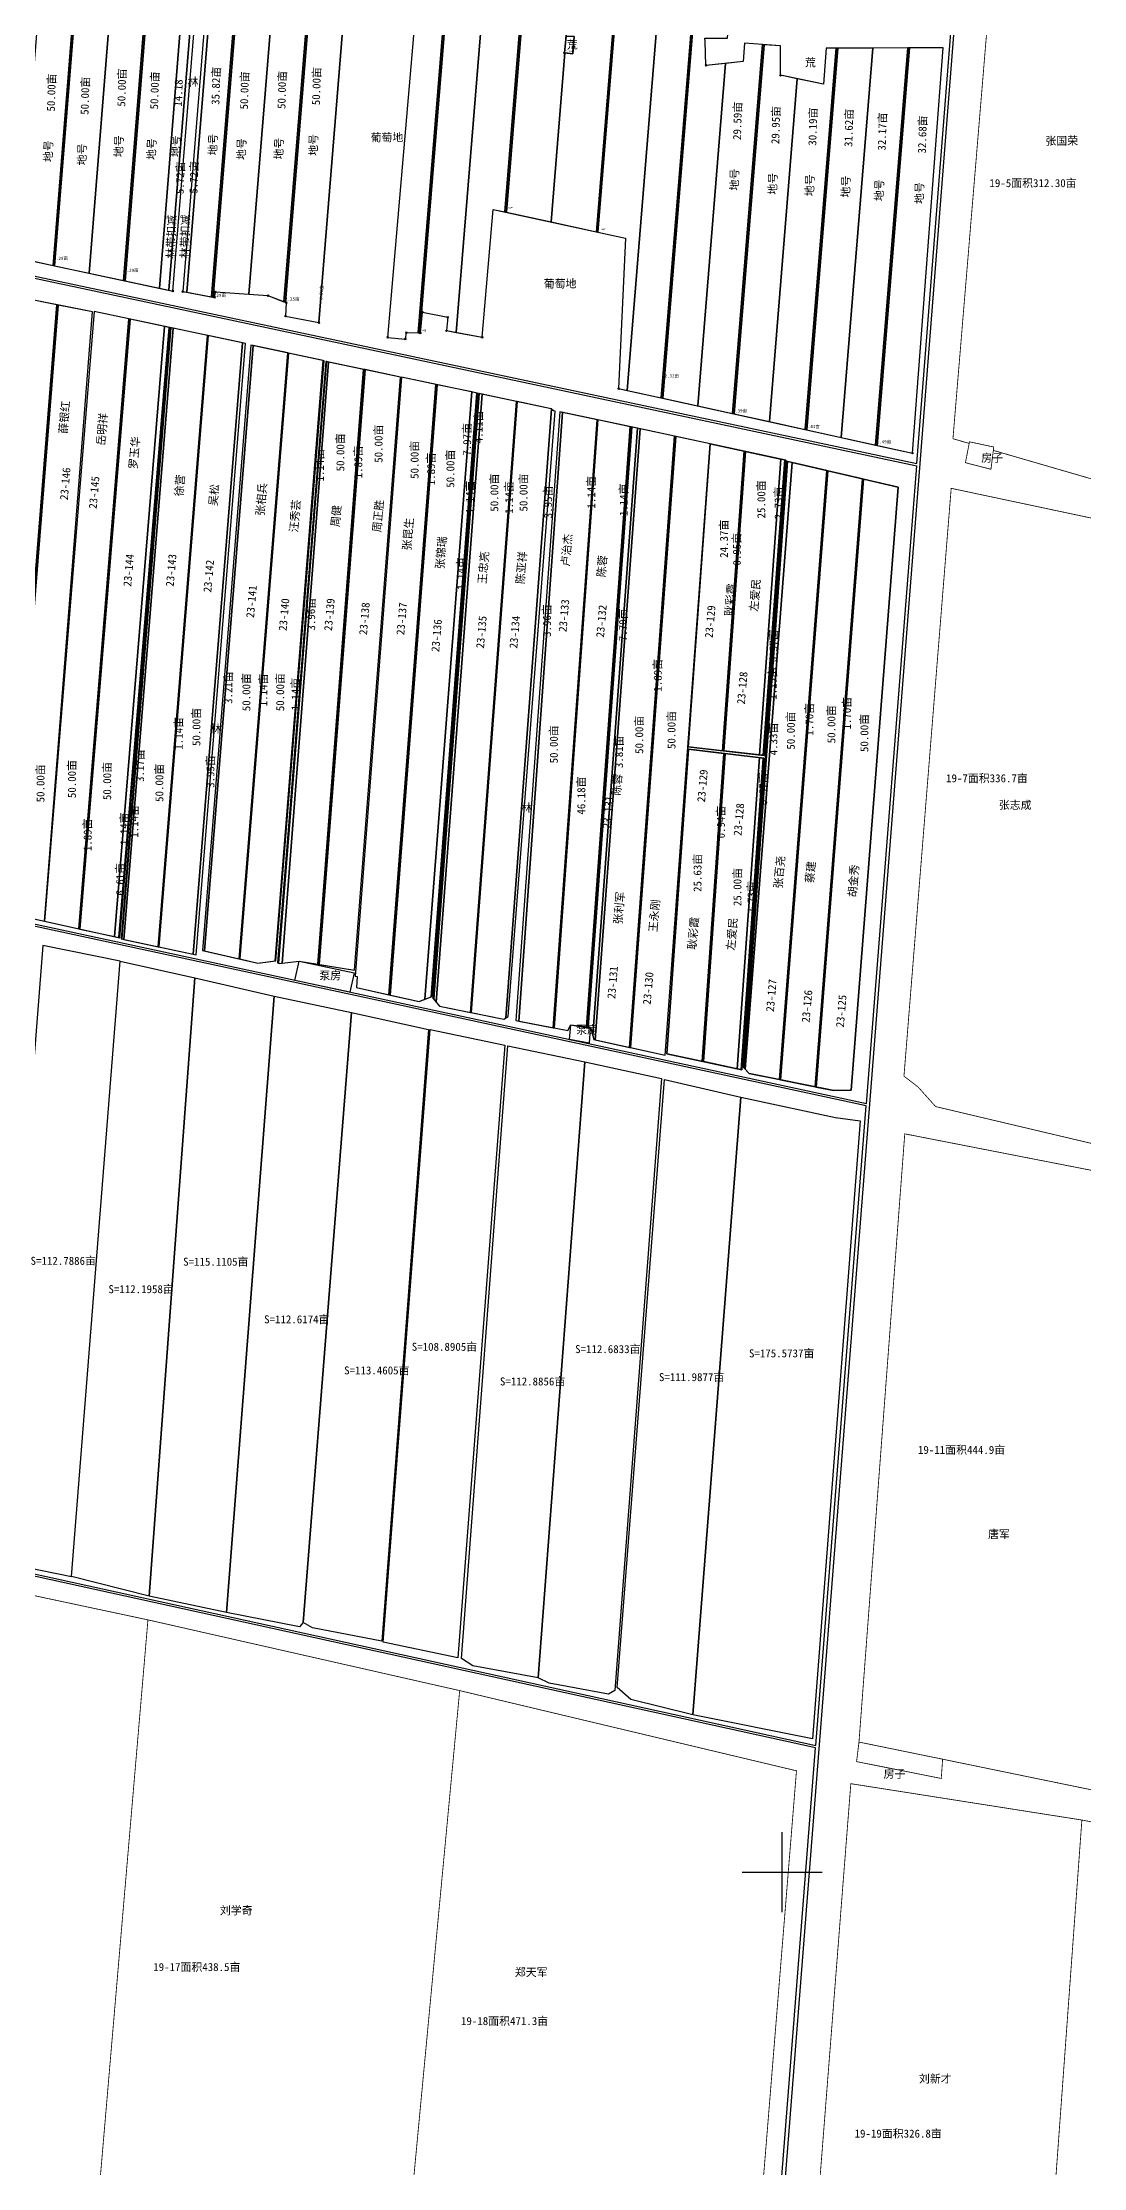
# Model space of a CAD drawing. Extents: x 550491 to 556810, y 4985999 to 4992627.
# Drawn here: x 553076 to 554376, y 4988451 to 4991106 of the extents above; entities that cross this region are included whole.
import ezdxf
from ezdxf.enums import TextEntityAlignment as Align

# ---------------------------------------------------------------- set-up
doc = ezdxf.new("R2010")
doc.units = 0
doc.header["$LTSCALE"] = 10
doc.header["$PDMODE"] = 35
doc.header["$PDSIZE"] = 1
doc.layers.get('0').update_dxf_attribs({"linetype": 'CONTINUOUS'})
for name, color, linetype in [('2021新职工', 4, 'CONTINUOUS'), ('2022年', 5, 'CONTINUOUS'), ('3经营地地块', 3, 'CONTINUOUS'), ('4-5', 1, 'CONTINUOUS'), ('TK', 7, 'CONTINUOUS'), ('ZDH', 1, 'CONTINUOUS'), ('出水桩', 7, 'CONTINUOUS'), ('地号', 1, 'CONTINUOUS'), ('地块名称', 7, 'CONTINUOUS'), ('地块面积', 1, 'CONTINUOUS'), ('地物扣减', 2, 'CONTINUOUS'), ('大户地', 2, 'CONTINUOUS'), ('大户地注记', 1, 'CONTINUOUS'), ('扣减', 7, 'CONTINUOUS'), ('承包户', 1, 'CONTINUOUS'), ('注记', 1, 'CONTINUOUS'), ('测地框', 3, 'CONTINUOUS'), ('经营地', 5, 'CONTINUOUS'), ('经营地面积', 5, 'CONTINUOUS'), ('路林渠', 3, 'CONTINUOUS'), ('身份地', 1, 'CONTINUOUS'), ('身份地面积', 1, 'CONTINUOUS')]:
    doc.layers.add(name, color=color, linetype=linetype)
doc.styles.add('宋体', font='')
doc.styles.get('宋体').set_extended_font_data('SimSun')

msp = doc.modelspace()

# ---------------------------------------------------------------- linework, layer by layer
at = {"linetype": 'Continuous', "flags": 128}
for points, elevation in [([(552954.4, 4990901.1), (552980.7, 4990894.7), (552978.2, 4990865.7), (553036.5, 4990839), (553238.7, 4990795.7), (553300.5, 4991556.3), (553012.1, 4991620.3)], 285.3), ([(553730.2, 4991114.1), (553740.2, 4991113.8), (553738.3, 4991092.2), (553727.9, 4991093.4)], 221.6)]:
    msp.add_lwpolyline(points, close=True, dxfattribs=dict(at, elevation=elevation))
for points in [[(553149.9, 4991589.7), (553107, 4991599.2), (553045.9, 4990837), (553088.9, 4990827.8)], [(553194.9, 4991579.7), (553151.9, 4991589.2), (553090.9, 4990827.4), (553133.9, 4990818.2)], [(553237.9, 4991570.1), (553194.9, 4991579.7), (553133.9, 4990818.2), (553176.9, 4990809)], [(553282.9, 4991560.2), (553239.9, 4991569.7), (553178.9, 4990808.5), (553222, 4990799.3)], [(553295.6, 4991557.4), (553282.9, 4991560.2), (553222, 4990799.3), (553233.7, 4990796.8)], [(553606.4, 4991495.4), (553312.7, 4991555.9), (553251, 4990795.1), (553290.7, 4990787.7), (553291.8, 4990794.6), (553357.4, 4990790), (553380.4, 4990781.3), (553379.4, 4990764.4), (553421.1, 4990756.2), (553454.1, 4991157.5), (553541.2, 4991139.2), (553507, 4990737.8), (553529.2, 4990735.7), (553530.5, 4990743.9), (553545.2, 4990743.5)], [(553348.6, 4991548.5), (553317.7, 4991554.9), (553255.9, 4990794.2), (553286.8, 4990788.4)], [(553394.2, 4991539.1), (553350.5, 4991548.1), (553288.8, 4990788.1), (553290.7, 4990787.7), (553291.8, 4990794.6), (553333.5, 4990791.7)], [(553394.2, 4991539.1), (553350.5, 4991548.1), (553288.8, 4990788.1), (553290.7, 4990787.7), (553291.8, 4990794.6), (553333.5, 4990791.7)], [(553438.2, 4991530), (553394.2, 4991539.1), (553333.5, 4990791.7), (553357.4, 4990790), (553377.4, 4990782.4)], [(553483, 4991520.8), (553440.1, 4991529.6), (553379.4, 4990781.7), (553380.4, 4990781.3), (553379.4, 4990764.4), (553420.9, 4990756.2)], [(553555.8, 4991505.8), (553483, 4991520.8), (553420.9, 4990756.2), (553421.1, 4990756.2), (553454.1, 4991157.5), (553526.2, 4991142.3)], [(553606.4, 4991495.4), (553555.8, 4991505.8), (553526.2, 4991142.3), (553541.2, 4991139.2), (553507, 4990737.8), (553529.2, 4990735.7), (553530.5, 4990743.9), (553545.2, 4990743.5)], [(553653.2, 4991485.7), (553608.3, 4991495), (553547.2, 4990743.4), (553547.9, 4990743.4), (553550.5, 4990769.5), (553582.1, 4990763.1), (553580.5, 4990746.2), (553592.8, 4990744)], [(553639, 4990897.8), (553653.3, 4990894.7), (553700.6, 4991476), (553653.2, 4991485.7), (553592.8, 4990744), (553625.2, 4990738.1)], [(553728.4, 4991093.3), (553738.3, 4991092.2), (553740.2, 4991113.8), (553730.2, 4991114.1), (553729.8, 4991110.5), (553758.6, 4991464), (553702.6, 4991475.6), (553655.3, 4990894.2), (553711.2, 4990882)], [(553758.6, 4991464), (553702.6, 4991475.6), (553655.3, 4990894.2), (553711.2, 4990882), (553728.4, 4991093.3), (553738.3, 4991092.2), (553740.2, 4991113.8), (553730.2, 4991114.1), (553729.8, 4991110.5)], [(553728.4, 4991093.3), (553711.2, 4990882), (553767.8, 4990869.7), (553815.3, 4991452.3), (553758.6, 4991464), (553729.8, 4991110.5), (553730.2, 4991114.1), (553740.2, 4991113.8), (553738.3, 4991092.2)], [(553817.2, 4991451.9), (553815.3, 4991452.3), (553767.8, 4990869.7), (553769.8, 4990869.2)], [(553868.9, 4991441.3), (553817.2, 4991451.9), (553769.8, 4990869.2), (553804, 4990861.8), (553795.5, 4990673.9), (553806.3, 4990671.5)], [(553911.5, 4991432.5), (553868.9, 4991441.3), (553806.3, 4990671.5), (553848.8, 4990662.2)], [(553957.1, 4991423.1), (553913.5, 4991432.1), (553850.8, 4990661.7), (553894.4, 4990652.2), (553929.2, 4991080.2), (553904.7, 4991077.6), (553903.9, 4991108.1), (553903.3, 4991111.7), (553931.8, 4991111.5)], [(553738.3, 4991092.2), (553727.9, 4991093.4), (553730.2, 4991114.1), (553740.2, 4991113.8)], [(553727.9, 4991093.4), (553730.2, 4991114.1), (553740.2, 4991113.8), (553738.3, 4991092.2)], [(553740.2, 4991113.8), (553730.2, 4991114.1), (553727.9, 4991093.4), (553738.3, 4991092.2)], [(553975.4, 4991103.7), (553952.8, 4991105.4), (553951.1, 4991082.6), (553929.2, 4991080.2), (553894.4, 4990652.2), (553937.9, 4990642.6)], [(553977.4, 4991103.5), (553939.8, 4990642.2), (553983.9, 4990632.5), (554018.7, 4991060.9), (553997.8, 4991065.3), (553998, 4991102)], [(553997.8, 4991065.3), (553998, 4991102), (553977.4, 4991103.5), (553939.8, 4990642.2), (553983.9, 4990632.5), (554018.7, 4991060.9)], [(554018.7, 4991060.9), (553983.9, 4990632.5), (554028.7, 4990622.6), (554067.5, 4991099.1), (554055, 4991099.1), (554051.5, 4991054)], [(554113.3, 4991099.3), (554069.5, 4991099.1), (554030.7, 4990622.2), (554073.7, 4990612.8)], [(554157, 4991099.5), (554113.3, 4991099.3), (554073.7, 4990612.8), (554116.6, 4990603.3)], [(554201, 4991099.6), (554159, 4991099.5), (554118.6, 4990602.9), (554162.8, 4990593.2)]]:
    msp.add_lwpolyline(points, close=True, dxfattribs=at)
msp.add_lwpolyline([(553149.9, 4991589.7), (553088.9, 4990827.8)], dxfattribs=at)
at = {"linetype": 'Continuous', "elevation": 285.1, "flags": 128}
for points in [[(553312.7, 4991555.9), (553251, 4990795.1), (553290.7, 4990787.7), (553291.8, 4990794.6), (553357.4, 4990790), (553380.4, 4990781.3), (553379.4, 4990764.4), (553421.1, 4990756.2), (553454.1, 4991157.5)], [(553541.2, 4991139.2), (553507, 4990737.8), (553529.2, 4990735.7), (553530.5, 4990743.9), (553547.9, 4990743.4), (553550.5, 4990769.5), (553582.1, 4990763.1), (553580.5, 4990746.2), (553625.2, 4990738.1), (553639, 4990897.8), (553804, 4990861.8), (553795.5, 4990673.9), (554162.8, 4990593.2), (554201, 4991099.6), (554055, 4991099.1), (554051.5, 4991054), (553997.8, 4991065.3), (553998, 4991102), (553952.8, 4991105.4), (553951.1, 4991082.6), (553904.7, 4991077.6), (553903.9, 4991108.1)]]:
    msp.add_lwpolyline(points, dxfattribs=at)
at = {"layer": '2021新职工', "color": 1, "linetype": 'Continuous', "flags": 128}
for points in [[(553768.6, 4990634.8), (553725.4, 4990643.8), (553670.7, 4989883.6), (553714, 4989875.2)], [(554100.2, 4990560.9), (554057.1, 4990571), (553998, 4989810.2), (554041.1, 4989801.4)]]:
    msp.add_lwpolyline(points, close=True, dxfattribs=at)
at = {"layer": '2022年', "color": 4, "linetype": 'Continuous', "flags": 128}
msp.add_lwpolyline([(553711.8, 4990648), (553711.1, 4990648.7), (553668.9, 4990657.5), (553611.5, 4989894.1), (553652.1, 4989885.8), (553654.7, 4989887.6)], close=True, dxfattribs=at)
at = {"layer": '3经营地地块', "color": 5, "linetype": 'Continuous', "flags": 128}
for points in [[(553234, 4990750.2), (553228.3, 4990751.5), (553165.6, 4989989.1), (553171.3, 4989987.9)], [(553239, 4990749.2), (553236.3, 4990749.8), (553174.7, 4989986.1), (553177.4, 4989985.5)], [(553433, 4990707), (553430.4, 4990707.5), (553370.6, 4989955.9), (553371.4, 4989955.6), (553375.1, 4989956)], [(553618.3, 4990668.3), (553612, 4990669.6), (553553.5, 4989910.8), (553561.4, 4989913.8)], [(554012.6, 4990581.4), (554006.4, 4990582.9), (553952.6, 4989824.7), (553953.7, 4989823.4)]]:
    msp.add_lwpolyline(points, close=True, dxfattribs=at)
at = {"layer": '4-5', "color": 2, "linetype": 'Continuous', "flags": 128}
msp.add_lwpolyline([(553567.4, 4990679), (553524.3, 4990688), (553466.6, 4989939.6), (553468.8, 4989939.4), (553468, 4989925.3), (553508.6, 4989916.2)], close=True, dxfattribs=at)
at = {"layer": 'TK', "linetype": 'Continuous'}
for p, q in [((554000, 4988770.1), (554000, 4988870.1)), ((553950, 4988820.1), (554050, 4988820.1))]:
    msp.add_line(p, q, dxfattribs=at)
at = {"layer": 'ZDH', "linetype": 'Continuous'}
for p in [(553727.9, 4991093.4, 221.7), (553904.7, 4991077.6, 221.5), (553997.8, 4991065.3, 221.6), (553238.7, 4990795.7, 285), (553251, 4990795.1, 285.1), (553357.4, 4990790, 285.1), (553379.4, 4990764.4, 285), (553421.1, 4990756.2, 285.1), (553550.5, 4990769.5, 285.2), (553580.5, 4990746.2, 221.9), (553582.1, 4990763.1, 285.2), (553507, 4990737.8, 285.2), (553529.2, 4990735.7, 285.2), (553530.5, 4990743.9, 285.2), (553547.9, 4990743.4, 285.2), (553625.2, 4990738.1, 221.9)]:
    msp.add_point(p, dxfattribs=at)
at = {"layer": '出水桩', "color": 2, "linetype": 'Continuous', "flags": 128}
for points in [[(553151.9, 4991589.2), (553149.9, 4991589.7), (553088.9, 4990827.8), (553090.9, 4990827.4)], [(553239.9, 4991569.7), (553237.9, 4991570.1), (553176.9, 4990809), (553178.9, 4990808.5)], [(553350.5, 4991548.1), (553348.6, 4991548.5), (553286.8, 4990788.4), (553288.8, 4990788.1)], [(553440.1, 4991529.6), (553438.2, 4991530), (553377.4, 4990782.4), (553379.4, 4990781.7)], [(553608.3, 4991495), (553606.4, 4991495.4), (553545.2, 4990743.5), (553547.2, 4990743.4)], [(553702.6, 4991475.6), (553700.6, 4991476), (553653.3, 4990894.7), (553655.3, 4990894.2)], [(553817.2, 4991451.9), (553815.3, 4991452.3), (553767.8, 4990869.7), (553769.8, 4990869.2)], [(553913.5, 4991432.1), (553911.5, 4991432.5), (553848.8, 4990662.2), (553850.8, 4990661.7)], [(553977.4, 4991103.5), (553975.4, 4991103.7), (553937.9, 4990642.6), (553939.8, 4990642.2)], [(554069.5, 4991099.1), (554067.5, 4991099.1), (554028.7, 4990622.6), (554030.7, 4990622.2)], [(554159, 4991099.5), (554157, 4991099.5), (554116.6, 4990603.3), (554118.6, 4990602.9)]]:
    msp.add_lwpolyline(points, close=True, dxfattribs=at)
at = {"layer": '出水桩', "linetype": 'Continuous'}
for p in [(553290.7, 4990787.7, 285.1), (553291.8, 4990794.6, 285.1), (553380.4, 4990781.3, 285.1), (553795.5, 4990673.9, 222.1), (554162.8, 4990593.2, 222.1)]:
    msp.add_point(p, dxfattribs=at)
at = {"layer": '地物扣减', "color": 7, "linetype": 'Continuous', "flags": 128}
for points in [[(553095.3, 4990778.2), (553093.6, 4990778.5), (553033.4, 4990018.5), (553035, 4990018.1)], [(553185.3, 4990760.6), (553183.7, 4990761), (553121, 4989998.9), (553122.6, 4989998.5)], [(553234.9, 4990750), (553234, 4990750.2), (553171.3, 4989987.9), (553172.3, 4989987.7)], [(553236.3, 4990749.8), (553234.9, 4990750), (553174.1, 4989986.2), (553174.7, 4989986.1)], [(553282.9, 4990740), (553281.9, 4990740.2), (553220.3, 4989976.4), (553221.3, 4989976.2)], [(553329.2, 4990730.2), (553325.8, 4990730.9), (553264.2, 4989967), (553267.6, 4989966.3)], [(553338.8, 4990727.6), (553336, 4990728.2), (553275.5, 4989971.9), (553278.3, 4989971.2)], [(553383.1, 4990718.2), (553382.1, 4990718.4), (553321.6, 4989961.3), (553322.5, 4989961.1)], [(553427.5, 4990708.7), (553426.5, 4990708.9), (553366.4, 4989958.6), (553367.4, 4989958.7)], [(553430.4, 4990707.5), (553429.6, 4990707.7), (553369.5, 4989956.4), (553370.6, 4989955.9)], [(553569, 4990678.6), (553567.4, 4990679), (553508.6, 4989916.2), (553510.2, 4989915.9)], [(553569, 4990678.6), (553567.4, 4990679), (553508.6, 4989916.2), (553510.2, 4989915.9)], [(553619.3, 4990668.1), (553618.3, 4990668.3), (553561.4, 4989913.8), (553562.5, 4989914.2)], [(553621.4, 4990667.5), (553620.4, 4990667.7), (553563.6, 4989912.3), (553564.5, 4989911.1)], [(553668.9, 4990657.5), (553667.9, 4990657.7), (553610.5, 4989894.3), (553611.5, 4989894.1)], [(553769.6, 4990634.6), (553768.6, 4990634.8), (553714, 4989875.2), (553715, 4989875)], [(553811.1, 4990626), (553810.1, 4990626.2), (553755.5, 4989876.4), (553756.5, 4989876.3)], [(553812.1, 4990625.8), (553811.1, 4990626), (553756.5, 4989876.3), (553757.5, 4989876.2)], [(553867.2, 4990614.1), (553865.6, 4990614.4), (553809, 4989850.6), (553810.6, 4989850.3)], [(553927, 4990221.2), (553925.3, 4990221.3), (553952.6, 4990595.7), (553954.2, 4990595.4)], [(554006.4, 4990582.9), (554005.4, 4990583.1), (553951.7, 4989825.7), (553952.6, 4989824.7)], [(554003.2, 4990584.7), (554004.3, 4990584.5), (553977.3, 4990215.5), (553976.3, 4990215.6)], [(554057.1, 4990571), (554055.6, 4990571.4), (553996.5, 4989810.5), (553998, 4989810.2)], [(554101.6, 4990560.6), (554100.2, 4990560.9), (554041.1, 4989801.4), (554042.6, 4989801.1)], [(553927.2, 4990218), (553928.8, 4990217.8), (553901.5, 4989832.8), (553899.8, 4989833.2)]]:
    msp.add_lwpolyline(points, close=True, dxfattribs=at)
at = {"layer": '大户地', "color": 6, "linetype": 'Continuous', "const_width": 1, "flags": 128}
for points in [[(554274.4, 4991347.2), (554510.9, 4991294.6), (554524.2, 4990521), (554263.7, 4990596.6), (554264.3, 4990600.8), (554234, 4990607.3), (554233.6, 4990605.3), (554213.3, 4990611.2)], [(554234, 4990607.3), (554264.3, 4990600.8), (554260.8, 4990573), (554228.9, 4990581.2)], [(554211.1, 4990549.2), (554502.2, 4990487.4), (554436, 4989718.9), (554191.6, 4989776.7), (554169.8, 4989801.1), (554152.1, 4989814.7)], [(554153.1, 4989742.6), (554536.8, 4989667.6), (554479.3, 4988903.8), (554200.4, 4988961.2), (554095.9, 4988982.6)], [(552827, 4989216.4), (553207.5, 4989135.3), (553143.2, 4988382.8), (552867.8, 4988459.7), (552867.3, 4988490.6), (552852.8, 4988488.5), (552842.8, 4988460.9), (552809.4, 4988465.1), (552763.6, 4988470.8)], [(553207.5, 4989135.3), (553597, 4989046.9), (553527.1, 4988305.6), (553362.7, 4988343.1), (553362.8, 4988377.5), (553335.2, 4988377.7), (553310.1, 4988352.3), (553143.2, 4988382.8)], [(553597, 4989046.9), (554017.8, 4988946.7), (553958.7, 4988217.9), (553753.6, 4988264.5), (553750.1, 4988291.3), (553732, 4988291), (553720.6, 4988266.6), (553585, 4988292.2), (553592.7, 4988362.3), (553533.2, 4988370.3)], [(554095.9, 4988982.6), (554200.4, 4988961.2), (554198.7, 4988937.1), (554092.9, 4988958.2)], [(554085.7, 4988930.6), (554374.4, 4988885.2), (554319.6, 4988132.6), (554144.1, 4988170.6), (554131.3, 4988188), (554085.1, 4988193.7), (554028, 4988192)], [(554374.4, 4988885.2), (554668.6, 4988827.6), (554614, 4988067.9), (554491.3, 4988095.3), (554494.4, 4988117), (554462.5, 4988121.5), (554423.3, 4988112.4), (554398.3, 4988115.2), (554319.6, 4988132.6)]]:
    msp.add_lwpolyline(points, close=True, dxfattribs=at)
at = {"layer": '扣减', "color": 3, "linetype": 'Continuous', "flags": 128}
for points in [[(553300.5, 4991556.3), (553295.6, 4991557.4), (553233.7, 4990796.8), (553238.7, 4990795.7)], [(553317.7, 4991554.9), (553312.7, 4991555.9), (553251, 4990795.1), (553255.9, 4990794.2)]]:
    msp.add_lwpolyline(points, close=True, dxfattribs=at)
at = {"layer": '扣减', "linetype": 'Continuous', "flags": 128}
msp.add_lwpolyline([(553454.1, 4991157.5), (553453.5, 4991157.6), (553420.9, 4990756.2), (553421.1, 4990756.2)], close=True, dxfattribs=at)
at = {"layer": '注记', "color": 1, "linetype": 'Continuous', "flags": 128}
msp.add_lwpolyline([(553478.7, 4990697.5), (553477, 4990697.8), (553419.7, 4989954.7), (553421.4, 4989954.4)], close=True, dxfattribs=at)
at = {"layer": '测地框', "color": 7, "linetype": 'Continuous'}
msp.add_line((553396.3, 4989958.5, 283.2), (553465, 4989943.7, 283.2), dxfattribs=at)
at = {"layer": '测地框', "color": 7, "linetype": 'Continuous', "flags": 128}
for points, elevation in [([(553138.2, 4990769.6), (553042.2, 4990788.8), (552982.1, 4990030.2), (553078.2, 4990008.3)], 282.8), ([(553234.9, 4990750), (553140.5, 4990770.2), (553078.2, 4990008.3), (553172.3, 4989987.7)], 282.8), ([(553329.2, 4990730.2), (553234.9, 4990750), (553174.1, 4989986.2), (553267.6, 4989966.3)], 283.1), ([(553427.5, 4990708.7), (553336, 4990728.2), (553275.5, 4989971.9), (553344.7, 4989956), (553367.4, 4989958.7)], 283), ([(553522.9, 4990688.3), (553429.6, 4990707.7), (553369.5, 4989956.4), (553371.4, 4989955.6), (553396.3, 4989958.5), (553465.7, 4989947.2)], 283.2), ([(553619.3, 4990668.1), (553524.3, 4990688), (553466.6, 4989939.6), (553468.8, 4989939.4), (553468, 4989925.3), (553546.2, 4989907.9), (553562.5, 4989914.2)], 283.3), ([(553716.1, 4990645.6), (553714.1, 4990646.2), (553711.1, 4990648.7), (553620.4, 4990667.7), (553563.6, 4989912.3), (553571.6, 4989902.2), (553652.1, 4989885.8), (553657.4, 4989889.4)], 283.1), ([(553667.3, 4989884.3), (553732.2, 4989871.6), (553735.9, 4989878.8), (553756.5, 4989876.3), (553811.1, 4990626), (553722, 4990644.6)], 284), ([(553910.1, 4990604.9), (553811.1, 4990626), (553756.5, 4989876.3), (553760.6, 4989876), (553764.5, 4989860.5), (553853.6, 4989840.8)], 283.2), ([(553882.6, 4990226.2), (553977.3, 4990215.5), (554004.3, 4990584.5), (553910.1, 4990604.9)], 283.9), ([(554086.3, 4989797.2), (554064.4, 4989796.7), (553958.5, 4989818.2), (553951.7, 4989825.7), (554005.4, 4990583.1), (554144.8, 4990550.5)], 283.5), ([(553949.4, 4989822.5), (553855.8, 4989842.6), (553882.9, 4990223.2), (553977.2, 4990212.1)], 283.6), ([(553015.9, 4989209.1), (553111.9, 4989189.5), (553172.6, 4989958.5), (553076.1, 4989978)], 284.3), ([(553172.6, 4989958.5), (553266.1, 4989937.5), (553209.1, 4989165.1), (553111.9, 4989189.5)], 283.3), ([(553396.3, 4989958.5), (553465, 4989943.7), (553459.8, 4989919.5), (553391, 4989934.3)], 283.2), ([(553266.1, 4989937.5), (553365.1, 4989914.8), (553305.8, 4989144.3), (553209.1, 4989165.1)], 283.3), ([(553365.1, 4989914.8), (553462, 4989894.3), (553401.5, 4989131.8), (553396.8, 4989126.5), (553305.8, 4989144.3)], 283.3), ([(553462, 4989894.3), (553558.1, 4989873.1), (553499.6, 4989108.8), (553413.1, 4989125.5), (553401.5, 4989131.8)], 283.3), ([(553560.2, 4989872.8), (553653.4, 4989853.4), (553594.8, 4989087.9), (553501.3, 4989107.3)], 283.8), ([(553657.1, 4989852.7), (553753.3, 4989832.6), (553694.9, 4989063), (553613.4, 4989077.9), (553599.1, 4989087.2)], 283.9), ([(553753.3, 4989832.6), (553849.2, 4989811.8), (553790.9, 4989047.2), (553783.1, 4989042.5), (553708.8, 4989056.1), (553694.9, 4989063)], 283.8), ([(553852.9, 4989810.5), (553948.2, 4989788.3), (553888.2, 4989016.7), (553811, 4989035.9), (553793.9, 4989050.8)], 283.9), ([(553948.2, 4989788.3), (554066.5, 4989762.9), (554097.4, 4989758.7), (554038, 4988986.5), (553888.2, 4989016.7)], 283.9)]:
    msp.add_lwpolyline(points, close=True, dxfattribs=dict(at, elevation=elevation))
msp.add_lwpolyline([(553977.2, 4990212.1), (553882.9, 4990223.2), (553855.8, 4989842.6), (553949.4, 4989822.5)], close=True, dxfattribs=at)
at = {"layer": '测地框', "color": 7, "linetype": 'Continuous', "elevation": 283.9, "flags": 128}
msp.add_lwpolyline([(553735.9, 4989878.8), (553760.2, 4989874.1)], dxfattribs=at)
at = {"layer": '经营地', "color": 5, "linetype": 'Continuous', "flags": 128}
for points in [[(553618.3, 4990668.3), (553612, 4990669.6), (553553.5, 4989910.8), (553561.4, 4989913.8)], [(553624.9, 4990666.8), (553621.4, 4990667.5), (553564.5, 4989911.1), (553567.8, 4989907)], [(553819.3, 4990624.3), (553812.1, 4990625.8), (553757.5, 4989876.2), (553760.6, 4989876), (553763.2, 4989865.8)]]:
    msp.add_lwpolyline(points, close=True, dxfattribs=at)
at = {"layer": '路林渠', "color": 4, "linetype": 'Continuous', "flags": 128}
for points, elevation in [([(554239.6, 4991439.5), (553982.2, 4988162.8)], 285.4), ([(554168.3, 4990580.2), (554236.1, 4991440.6)], 286.1), ([(552936.3, 4990839.2), (554168, 4990577.5)], 282.3), ([(552936.5, 4990841.9), (554168.3, 4990580.2)], 282.3), ([(554105.2, 4989780.2), (554168, 4990577.5)], 286.1), ([(554104.9, 4989777.5), (552873.6, 4990043.3)], 285.1), ([(554105.2, 4989780.2), (552873.8, 4990046)], 283.6), ([(554041.9, 4988978.3), (554104.9, 4989777.5)], 286.1), ([(554041.7, 4988975.4), (552810.8, 4989245.9)], 285.5), ([(552811, 4989248.7), (554041.9, 4988978.3)], 284.3), ([(553979.8, 4988190.6), (554041.7, 4988975.4)], 286.1)]:
    msp.add_lwpolyline(points, dxfattribs=dict(at, elevation=elevation))
at = {"layer": '路林渠', "color": 3, "linetype": 'Continuous', "flags": 128}
for points in [[(553716.1, 4990645.6), (553714.1, 4990646.2), (553711.8, 4990648), (553654.7, 4989887.6), (553657.4, 4989889.4)], [(553725.4, 4990643.8), (553722, 4990644.6), (553667.3, 4989884.3), (553670.7, 4989883.6)]]:
    msp.add_lwpolyline(points, close=True, dxfattribs=at)
at = {"layer": '路林渠', "color": 4, "linetype": 'Continuous', "elevation": 283.9, "flags": 128}
msp.add_lwpolyline([(553735.9, 4989878.8), (553760.2, 4989874.1), (553758.8, 4989856), (553734.3, 4989860.3)], close=True, dxfattribs=at)
at = {"layer": '路林渠', "linetype": 'Continuous', "elevation": 283.6, "flags": 128}
msp.add_lwpolyline([(553734.3, 4989860.3), (553758.8, 4989856)], dxfattribs=at)
at = {"layer": '身份地', "color": 1, "linetype": 'Continuous', "flags": 128}
for points in [[(553093.6, 4990778.5), (553050.4, 4990787.2), (552990.3, 4990028.3), (553033.4, 4990018.5)], [(553138.2, 4990769.6), (553095.3, 4990778.2), (553035, 4990018.1), (553078.2, 4990008.3)], [(553183.7, 4990761), (553140.5, 4990770.2), (553078.2, 4990008.3), (553121, 4989998.9)], [(553228.3, 4990751.5), (553185.3, 4990760.6), (553122.6, 4989998.5), (553165.6, 4989989.1)], [(553234, 4990750.2), (553228.3, 4990751.5), (553165.6, 4989989.1), (553171.3, 4989987.9)], [(553239, 4990749.2), (553236.3, 4990749.8), (553174.7, 4989986.1), (553177.4, 4989985.5)], [(553281.9, 4990740.2), (553239, 4990749.2), (553177.4, 4989985.5), (553220.3, 4989976.4)], [(553325.8, 4990730.9), (553282.9, 4990740), (553221.3, 4989976.2), (553264.2, 4989967)], [(553338.8, 4990727.6), (553336, 4990728.2), (553275.5, 4989971.9), (553278.3, 4989971.2)], [(553382.1, 4990718.4), (553338.8, 4990727.6), (553278.3, 4989971.2), (553321.6, 4989961.3)], [(553426.5, 4990708.9), (553383.1, 4990718.2), (553322.5, 4989961.1), (553344.7, 4989956), (553366.4, 4989958.6)], [(553433, 4990707), (553430.4, 4990707.5), (553370.6, 4989955.9), (553371.4, 4989955.6), (553375.1, 4989956)], [(553477, 4990697.8), (553433, 4990707), (553375.1, 4989956), (553396.3, 4989958.5), (553419.7, 4989954.7)], [(553522.9, 4990688.3), (553478.7, 4990697.5), (553421.4, 4989954.4), (553465.7, 4989947.2)], [(553612, 4990669.6), (553569, 4990678.6), (553510.2, 4989915.9), (553546.2, 4989907.9), (553553.5, 4989910.8)], [(553667.9, 4990657.7), (553624.9, 4990666.8), (553567.8, 4989907), (553571.6, 4989902.2), (553610.5, 4989894.3)], [(553768.6, 4990634.8), (553725.4, 4990643.8), (553670.7, 4989883.6), (553714, 4989875.2)], [(553810.1, 4990626.2), (553769.6, 4990634.6), (553715, 4989875), (553732.2, 4989871.6), (553735.9, 4989878.8), (553755.5, 4989876.4)], [(553811.1, 4990626), (553810.1, 4990626.2), (553755.5, 4989876.4), (553756.5, 4989876.3)], [(553822.6, 4990623.6), (553819.3, 4990624.3), (553763.2, 4989865.8), (553764.5, 4989860.5), (553766.1, 4989860.1)], [(553822.6, 4990623.6), (553819.3, 4990624.3), (553763.2, 4989865.8), (553764.5, 4989860.5), (553766.1, 4989860.1)], [(553865.6, 4990614.4), (553822.6, 4990623.6), (553766.1, 4989860.1), (553809, 4989850.6)], [(553867.2, 4990614.1), (553865.6, 4990614.4), (553809, 4989850.6), (553810.6, 4989850.3)], [(553910.1, 4990604.9), (553867.2, 4990614.1), (553810.6, 4989850.3), (553853.6, 4989840.8)], [(553954.2, 4990595.4), (553998.3, 4990585.8), (553971.4, 4990216.1), (553927, 4990221.2)], [(554055.6, 4990571.4), (554012.6, 4990581.4), (553953.7, 4989823.4), (553958.5, 4989818.2), (553996.5, 4989810.5)], [(553998.3, 4990585.8), (554003.2, 4990584.7), (553976.3, 4990215.6), (553971.4, 4990216.1)], [(554101.6, 4990560.6), (554100.2, 4990560.9), (554041.1, 4989801.4), (554042.6, 4989801.1)], [(554144.8, 4990550.5), (554101.6, 4990560.6), (554042.6, 4989801.1), (554064.4, 4989796.7), (554086.3, 4989797.2)], [(553882.9, 4990223.2), (553927.2, 4990218), (553899.8, 4989833.2), (553855.8, 4989842.6)], [(553928.8, 4990217.8), (553971.5, 4990212.7), (553943.9, 4989823.7), (553901.5, 4989832.8)], [(553971.5, 4990212.7), (553976.2, 4990212.2), (553948.5, 4989822.7), (553943.9, 4989823.7)], [(553976.2, 4990212.2), (553977.2, 4990212.1), (553949.4, 4989822.5), (553948.5, 4989822.7)]]:
    msp.add_lwpolyline(points, close=True, dxfattribs=at)
at = {"layer": '身份地', "color": 1, "linetype": 'Continuous', "elevation": 283.2, "flags": 128}
msp.add_lwpolyline([(553910.1, 4990604.9), (553952.6, 4990595.7), (553925.3, 4990221.3), (553882.6, 4990226.2)], close=True, dxfattribs=at)

# ---------------------------------------------------------------- texts
at = {"linetype": 'Continuous', "style": '宋体'}
for s, p in [('0.33亩', (553729.9, 4991094.6)), ('1.75亩', (553654.3, 4990898.3)), ('1.75亩', (553770, 4990871.9)), ('2.26亩', (553546.2, 4990745.3))]:
    msp.add_text(s, height=2, dxfattribs=at).set_placement(p)
for s, rotation, p in [('荒', 0.3871, (553730.9, 4991098.6, 285.1)), ('50.00亩', 88.4055, (553091.1, 4991019.9)), ('50.00亩', 88.4055, (553179.1, 4991026)), ('50.00亩', 88.4055, (553220.1, 4991022.5)), ('35.82亩', 88.4055, (553296.7, 4991028.2)), ('50.00亩', 88.4055, (553332.4, 4991022.5)), ('50.00亩', 88.4055, (553379.2, 4991023.1)), ('50.00亩', 88.4055, (553422.3, 4991027.8)), ('荒', 0.3871, (554028.4, 4991076.3, 285.1)), ('50.00亩', 88.4055, (553133.2, 4991015.8)), ('14.18', 88.4055, (553250, 4991026.1)), ('林', 0.3871, (553256.9, 4991052.1, 285.1)), ('29.59亩', 88.4055, (553948.4, 4990984.4)), ('29.95亩', 88.4055, (553996.2, 4990979.2)), ('30.19亩', 88.4055, (554042.5, 4990977.2)), ('31.62亩', 88.4055, (554087.5, 4990975.6)), ('32.17亩', 88.4055, (554129.2, 4990971.1)), ('32.68亩', 88.4055, (554179.4, 4990967.5)), ('地号', 88.4055, (553175.7, 4990962.8)), ('地号', 88.4055, (553216.7, 4990959.3)), ('地号', 88.4055, (553246.6, 4990962.9)), ('地号', 88.4055, (553293.3, 4990965)), ('地号', 88.4055, (553329, 4990959.3)), ('地号', 88.4055, (553375.8, 4990959.9)), ('地号', 88.4055, (553418.8, 4990964.6)), ('葡萄地', 0.3871, (553485.7, 4990982.5, 285.1)), ('地号', 88.4055, (553087.6, 4990956.7)), ('地号', 88.4055, (553129.8, 4990952.6)), ('地号', 88.4055, (553944.9, 4990921.2)), ('地号', 88.4055, (553992.8, 4990916)), ('地号', 88.4055, (554039, 4990914)), ('地号', 88.4055, (554084, 4990912.4)), ('地号', 88.4055, (554125.8, 4990907.9)), ('地号', 88.4055, (554176, 4990904.3)), ('葡萄地', 0.3871, (553702, 4990799.8, 285.1))]:
    msp.add_text(s, height=10, rotation=rotation, dxfattribs=at).set_placement(p)
at = {"layer": '2021新职工', "color": 1, "linetype": 'Continuous', "style": '宋体'}
for s, p in [('卢治杰', (553730.4, 4990472)), ('蔡建', (554035, 4990069.6))]:
    msp.add_text(s, height=10, rotation=85, dxfattribs=at).set_placement(p, align=Align.MIDDLE)
for p in [(554066.4, 4990230.6), (553719.6, 4990205.5)]:
    msp.add_text('50.00亩', height=10, rotation=90, dxfattribs=at).set_placement(p)
at = {"layer": '2022年', "color": 4, "linetype": 'Continuous', "style": '宋体'}
msp.add_text('50.00亩', height=10, rotation=90, dxfattribs=at).set_placement((553681.7, 4990520.2))
msp.add_text('陈亚祥', height=10, rotation=85, dxfattribs=at).set_placement((553673.7, 4990450.1), align=Align.MIDDLE)
at = {"layer": '4-5', "color": 2, "linetype": 'Continuous', "style": '宋体'}
msp.add_text('50.00亩', height=10, rotation=90, dxfattribs=at).set_placement((553545.6, 4990561))
msp.add_text('张昆生', height=10, rotation=85, dxfattribs=at).set_placement((553532.2, 4990492.1), align=Align.MIDDLE)
at = {"layer": '出水桩', "linetype": 'Continuous', "style": '宋体'}
for s, p in [('2.29亩', (553089.4, 4990834.6)), ('2.29亩', (553177.8, 4990819.6)), ('2.29亩', (553286.8, 4990788.4)), ('2.25亩', (553378.8, 4990783.8)), ('2.32亩', (553852.9, 4990687.7)), ('1.39亩', (553938, 4990644.1)), ('1.43亩', (554028.8, 4990624.4)), ('1.49亩', (554118, 4990605.4))]:
    msp.add_text(s, height=4, dxfattribs=at).set_placement(p)
msp.add_text('0.23亩', height=4, rotation=87.113, dxfattribs=at).set_placement((553425.6, 4990784.7))
at = {"layer": '地号', "color": 1, "linetype": 'Continuous', "style": '宋体'}
for s, p in [('林', (553285.3, 4990243.6, 284.8)), ('林', (553673.7, 4990144.9, 284.8)), ('泵房', (553421.6, 4989935.4, 284.8)), ('泵房', (553742.5, 4989867.7, 284.8))]:
    msp.add_text(s, height=10, dxfattribs=at).set_placement(p)
at = {"layer": '地块名称', "color": 7, "linetype": 'Continuous', "style": '宋体'}
for s, p in [('23-146', (553104.2, 4990554.9)), ('23-145', (553140.3, 4990544)), ('23-144', (553183.4, 4990446.8)), ('23-143', (553236.5, 4990446.8)), ('23-142', (553283.5, 4990439.5)), ('23-141', (553336.9, 4990407.7)), ('23-140', (553377.6, 4990391.4)), ('23-139', (553434.3, 4990391.4)), ('23-138', (553478, 4990386.3)), ('23-137', (553524.6, 4990386.3)), ('23-133', (553727.3, 4990390.2)), ('23-132', (553774.1, 4990383.2)), ('23-129', (553910, 4990382.6)), ('23-136', (553568.2, 4990365.2)), ('23-135', (553624.2, 4990369.5)), ('23-134', (553665.8, 4990369.5)), ('23-128', (553950.1, 4990299.8)), ('23-129', (553900.4, 4990177.5)), ('23-131', (553782.2, 4990144.6)), ('23-128', (553945.9, 4990135.4)), ('23-131', (553788.1, 4989931.8)), ('23-130', (553832.5, 4989924.5)), ('23-127', (553986.4, 4989915.5)), ('23-126', (554031, 4989902)), ('23-125', (554073.8, 4989896))]:
    msp.add_text(s, height=10, rotation=85, dxfattribs=at).set_placement(p, align=Align.MIDDLE)
at = {"layer": '地块面积', "color": 7, "linetype": 'Continuous', "style": '宋体'}
for s, p in [('S=112.7886亩', (553101.7, 4989584.3)), ('S=115.1105亩', (553292.3, 4989583.2)), ('S=112.1958亩', (553199, 4989548.9)), ('S=112.6174亩', (553393.5, 4989511.2)), ('S=108.8905亩', (553578, 4989476.9)), ('S=112.6833亩', (553782.1, 4989474)), ('S=175.5737亩', (553999.3, 4989468.7)), ('S=113.4605亩', (553493.5, 4989447.4)), ('S=112.8856亩', (553688.1, 4989433.6)), ('S=111.9877亩', (553886.8, 4989439))]:
    msp.add_text(s, height=10, dxfattribs=at).set_placement(p, align=Align.MIDDLE)
at = {"layer": '地物扣减', "color": 7, "linetype": 'Continuous', "style": '宋体'}
for s, p in [('1.14亩', (553427.3, 4990557.7)), ('1.89亩', (553475.2, 4990561.7)), ('1.89亩', (553566.2, 4990553)), ('1.14亩', (553766.4, 4990523.9)), ('1.14亩', (553614.8, 4990518)), ('1.14亩', (553663.7, 4990517.4)), ('3.95亩', (553712.5, 4990511.8)), ('1.14亩', (553806.9, 4990514.4)), ('0.95亩', (553948.2, 4990452.7)), ('3.96亩', (553711, 4990363.5)), ('0.57亩', (553993.9, 4990332)), ('1.89亩', (553849.4, 4990295.2)), ('3.21亩', (553312.9, 4990279.8)), ('1.14亩', (553356.6, 4990276.9)), ('1.14亩', (553396.9, 4990271.6)), ('1.70亩', (554038.9, 4990240.2)), ('1.70亩', (554085.8, 4990247.8)), ('1.14亩', (553250.9, 4990222.6)), ('3.95亩', (553290.5, 4990174.9)), ('1.89亩', (553137.1, 4990095.8)), ('1.14亩', (553182.9, 4990103.4)), ('1.14亩', (553195.4, 4990112.6)), ('0.94亩', (553928.4, 4990111.8))]:
    msp.add_text(s, height=10, rotation=90, dxfattribs=at).set_placement(p)
at = {"layer": '大户地注记', "color": 6, "linetype": 'Continuous', "style": '宋体'}
for s, p in [('张国荣', (554328.8, 4990978.4)), ('19-5面积312.30亩', (554258.9, 4990925.6)), ('房子', (554248.7, 4990582.3)), ('19-7面积336.7亩', (554204.7, 4990181.9)), ('张志成', (554270.6, 4990148.5)), ('19-11面积444.9亩', (554169.6, 4989342.7)), ('唐军', (554257.2, 4989237.4)), ('房子', (554126.6, 4988937.8)), ('刘学奇', (553297.4, 4988767.2)), ('19-17面积438.5亩', (553214.1, 4988696.5)), ('郑天军', (553665.9, 4988690)), ('19-18面积471.3亩', (553598.6, 4988629)), ('刘新才', (554170.8, 4988556.9)), ('19-19面积326.8亩', (554090.4, 4988488.4))]:
    msp.add_text(s, height=10, dxfattribs=at).set_placement(p)
at = {"layer": '扣减', "linetype": 'Continuous', "style": '宋体'}
for s, p in [('5.72亩', (553252.1, 4990916.8)), ('5.72亩', (553269.3, 4990917.3)), ('林带扣减', (553240.9, 4990836.1)), ('林带扣减', (553258.1, 4990836.6))]:
    msp.add_text(s, height=10, rotation=88.4055, dxfattribs=at).set_placement(p)
at = {"layer": '承包户', "color": 1, "linetype": 'Continuous', "style": '宋体'}
for s, p in [('薛银红', (553102.8, 4990638)), ('岳明祥', (553150, 4990622.9)), ('罗玉华', (553190.3, 4990593.7)), ('徐营', (553246.9, 4990552.8)), ('吴松', (553289.6, 4990540.9)), ('张相兵', (553349, 4990535.4)), ('汪秀芸', (553391.1, 4990514.6)), ('周正胜', (553494.9, 4990514.6)), ('周健', (553442.2, 4990514.6)), ('张锦瑞', (553573.4, 4990468.7)), ('王忠亮', (553626.3, 4990450.1)), ('陈蓉', (553774.4, 4990451.9)), ('耿彩霞', (553934.9, 4990409.9)), ('左爱民', (553965.8, 4990415.8)), ('陈蓉', (553793.3, 4990179)), ('张百尧', (553996.2, 4990069.6)), ('胡金秀', (554088.6, 4990058.7, 283.5)), ('张利军', (553796, 4990024.8)), ('王永刚', (553839.9, 4990015.1)), ('耿彩霞', (553888.6, 4989993.3)), ('左爱民', (553937, 4989992.4))]:
    msp.add_text(s, height=10, rotation=85, dxfattribs=at).set_placement(p, align=Align.MIDDLE)
at = {"layer": '经营地面积', "color": 5, "linetype": 'Continuous', "style": '宋体'}
for s, p in [('4.11亩', (553625.6, 4990605.6)), ('7.97亩', (553611.2, 4990590)), ('3.96亩', (553416.4, 4990371.5)), ('7.70亩', (553806, 4990358.2)), ('4.33亩', (553993.9, 4990215.6)), ('3.17亩', (553202.6, 4990182.3)), ('6.61亩', (553177.7, 4990040.3))]:
    msp.add_text(s, height=10, rotation=90, dxfattribs=at).set_placement(p)
at = {"layer": '身份地面积', "color": 1, "linetype": 'Continuous', "style": '宋体'}
for s, p in [('50.00亩', (553452.9, 4990570.4)), ('50.00亩', (553500.6, 4990581.1)), ('50.00亩', (553590.3, 4990549.9)), ('50.00亩', (553645.3, 4990520)), ('25.00亩', (553978.8, 4990511.6)), ('2.73亩', (554000.4, 4990510.5)), ('24.37亩', (553932.2, 4990462.4)), ('1.14亩', (553603.8, 4990422.3)), ('1.15亩', (553993, 4990285.1)), ('50.00亩', (553335.4, 4990270.7)), ('50.00亩', (553377.7, 4990270.7)), ('50.00亩', (553273, 4990227.2)), ('50.00亩', (553866.6, 4990223.4)), ('50.00亩', (554015.7, 4990222.7)), ('50.00亩', (553826.3, 4990217.4)), ('50.00亩', (554107.6, 4990219.7)), ('3.81亩', (553801, 4990199.6)), ('50.00亩', (553078.2, 4990156.8)), ('50.00亩', (553117.5, 4990162.1)), ('50.00亩', (553161.5, 4990159.6)), ('50.00亩', (553226.7, 4990157.4)), ('0.57亩', (553981.2, 4990153.3)), ('46.18亩', (553753.9, 4990141.5)), ('25.63亩', (553899.1, 4990044.9)), ('25.00亩', (553949, 4990027.2)), ('2.73亩', (553966.5, 4990017.5))]:
    msp.add_text(s, height=10, rotation=90, dxfattribs=at).set_placement(p)

doc.saveas('drawing.dxf')
